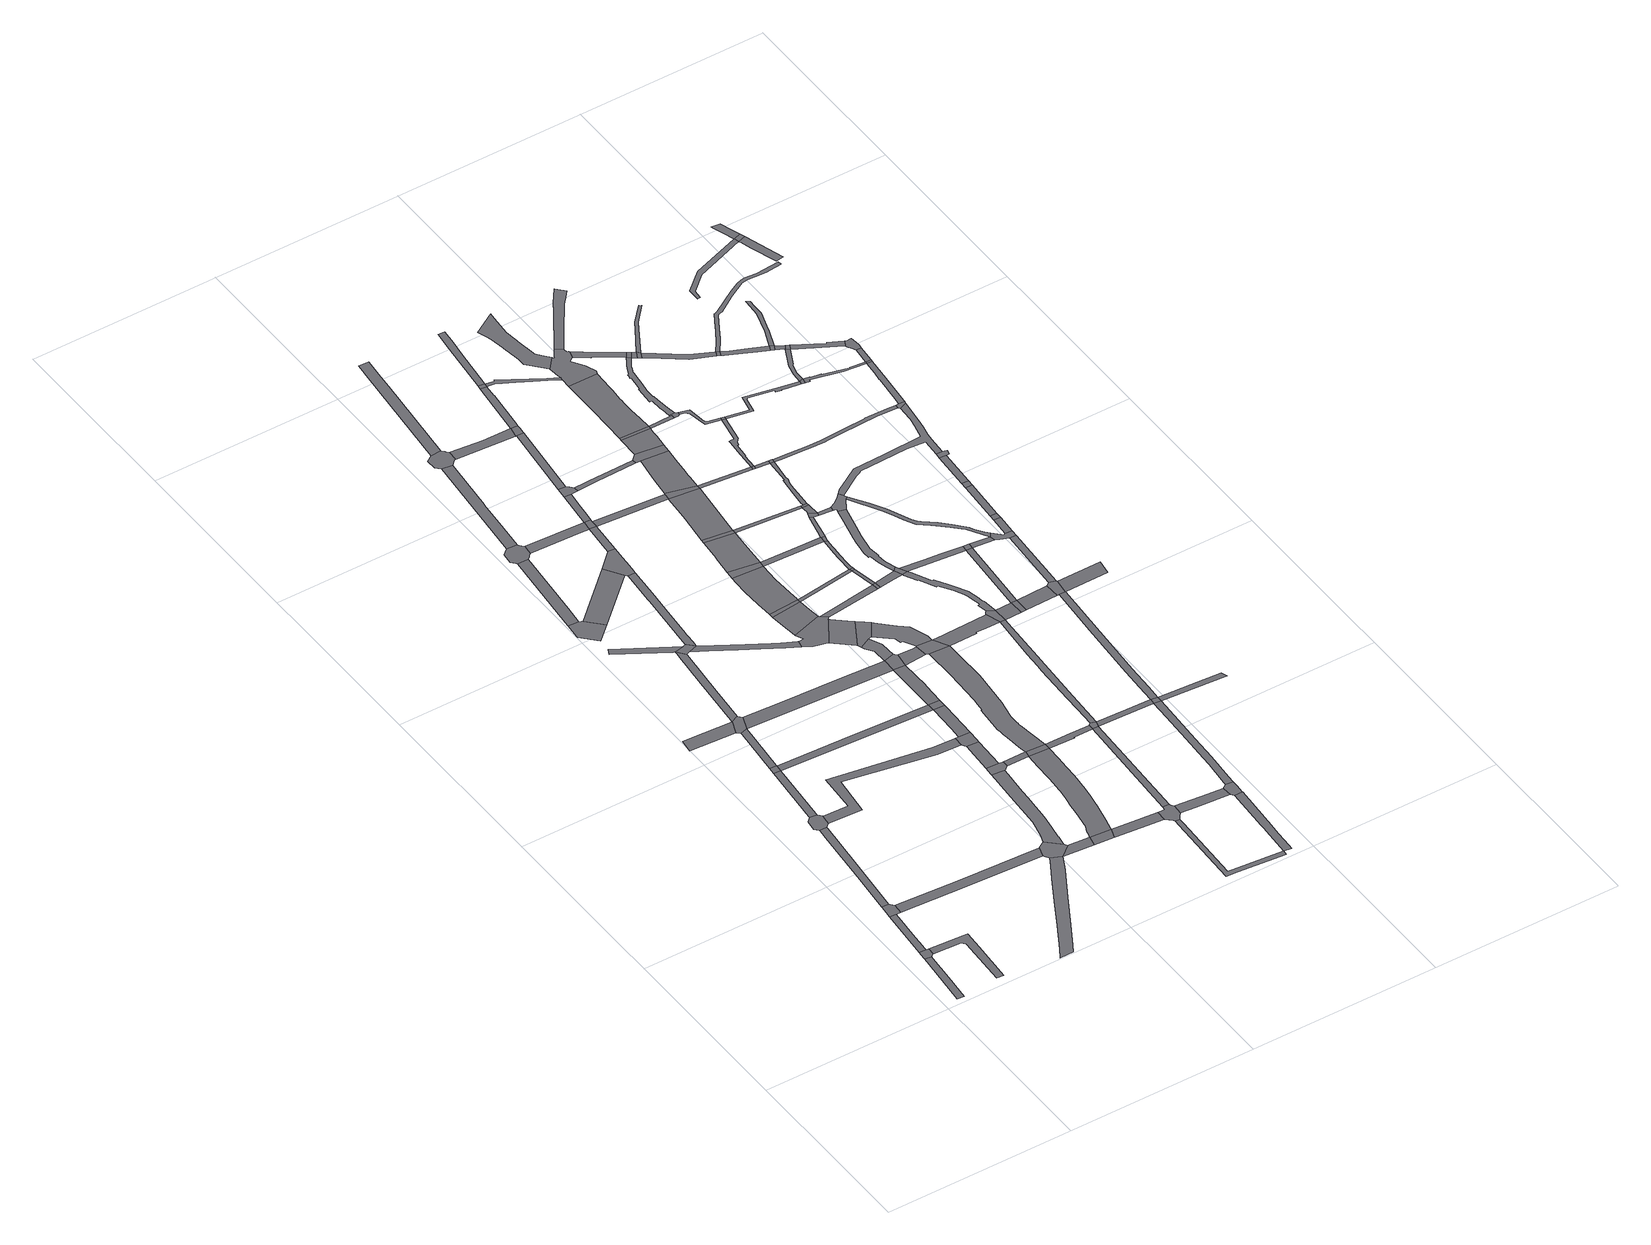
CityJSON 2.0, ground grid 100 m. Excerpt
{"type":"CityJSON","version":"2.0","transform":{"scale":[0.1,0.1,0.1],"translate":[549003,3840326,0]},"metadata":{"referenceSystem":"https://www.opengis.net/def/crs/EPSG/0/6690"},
"CityObjects":{
"road1":{"type":"Road","attributes":{"RoadStructureAttribute.sectionType":"1"},"geometry":[{"type":"MultiSurface","lod":"1","boundaries":[[[0,1,2,3,4,5]]]}]},
"road2":{"type":"Road","geometry":[{"type":"MultiSurface","lod":"1","boundaries":[[[6,7,0,5,8,9,10,11,12]]]}]},
"road3":{"type":"Road","attributes":{"RoadStructureAttribute.sectionType":"1"},"geometry":[{"type":"MultiSurface","lod":"1","boundaries":[[[13,14,6,12,15,16,17,18]]]}]},
"road4":{"type":"Road","attributes":{"RoadStructureAttribute.sectionType":"1"},"geometry":[{"type":"MultiSurface","lod":"1","boundaries":[[[19,20,21,11,10,22,23,24,25,26]]]}]},
"road5":{"type":"Road","geometry":[{"type":"MultiSurface","lod":"1","boundaries":[[[27,28,13,18,29,30,31,32]]]}]},
"road6":{"type":"Road","attributes":{"RoadStructureAttribute.sectionType":"1"},"geometry":[{"type":"MultiSurface","lod":"1","boundaries":[[[33,34,35,36,27,32,37,38,39]]]}]},
"road7":{"type":"Road","geometry":[{"type":"MultiSurface","lod":"1","boundaries":[[[40,41,42,43,33,39,44,45,46,47]]]}]},
"road8":{"type":"Road","attributes":{"RoadStructureAttribute.sectionType":"1"},"geometry":[{"type":"MultiSurface","lod":"1","boundaries":[[[48,49,40,47,50,51,52]]]}]},
"road9":{"type":"Road","attributes":{"RoadStructureAttribute.sectionType":"1"},"geometry":[{"type":"MultiSurface","lod":"1","boundaries":[[[53,30,29,54,55,56]]]}]},
"road10":{"type":"Road","attributes":{"RoadStructureAttribute.sectionType":"1"},"geometry":[{"type":"MultiSurface","lod":"1","boundaries":[[[57,58,59,60,61]]]}]},
"road11":{"type":"Road","geometry":[{"type":"MultiSurface","lod":"1","boundaries":[[[62,48,52,63]]]}]},
"road12":{"type":"Road","attributes":{"RoadStructureAttribute.sectionType":"1"},"geometry":[{"type":"MultiSurface","lod":"1","boundaries":[[[64,65,66,67,62,63]]]}]},
"road13":{"type":"Road","attributes":{"RoadStructureAttribute.sectionType":"1"},"geometry":[{"type":"MultiSurface","lod":"1","boundaries":[[[68,69,70,71,72,73,74,75,76,77,78,79,80,81,82]]]}]},
"road14":{"type":"Road","geometry":[{"type":"MultiSurface","lod":"1","boundaries":[[[83,61,60,66,65,84]]]}]},
"road15":{"type":"Road","geometry":[{"type":"MultiSurface","lod":"1","boundaries":[[[85,86,87,88,89,90,91,92,93]]]}]},
"road16":{"type":"Road","attributes":{"RoadStructureAttribute.sectionType":"1"},"geometry":[{"type":"MultiSurface","lod":"1","boundaries":[[[94,95,96,97,98,99,61,83,100,101,102]]]}]},
"road17":{"type":"Road","attributes":{"RoadStructureAttribute.sectionType":"1"},"geometry":[{"type":"MultiSurface","lod":"1","boundaries":[[[103,104,105,106,107,94,108]]]}]},
"road18":{"type":"Road","attributes":{"RoadStructureAttribute.sectionType":"1"},"geometry":[{"type":"MultiSurface","lod":"1","boundaries":[[[109,110,85,93,111,112]]]}]},
"road19":{"type":"Road","attributes":{"RoadStructureAttribute.sectionType":"1"},"geometry":[{"type":"MultiSurface","lod":"1","boundaries":[[[113,114,115,45,44,116,117,118,119,120]]]}]},
"road20":{"type":"Road","geometry":[{"type":"MultiSurface","lod":"1","boundaries":[[[121,108,94,102,122,123]]]}]},
"road21":{"type":"Road","geometry":[{"type":"MultiSurface","lod":"1","boundaries":[[[124,125,126,127,128,129,130,109,112,131,132,133,134,135,136,137]]]}]},
"road22":{"type":"Road","geometry":[{"type":"MultiSurface","lod":"1","boundaries":[[[138,56,55,68,82,139,140,141]]]}]},
"road23":{"type":"Road","attributes":{"RoadStructureAttribute.sectionType":"1"},"geometry":[{"type":"MultiSurface","lod":"1","boundaries":[[[142,143,63,52,144,145,146]]]}]},
"road24":{"type":"Road","attributes":{"RoadStructureAttribute.sectionType":"1"},"geometry":[{"type":"MultiSurface","lod":"1","boundaries":[[[147,90,89,148]]]}]},
"road25":{"type":"Road","attributes":{"RoadStructureAttribute.sectionType":"1"},"geometry":[{"type":"MultiSurface","lod":"1","boundaries":[[[149,139,82,150,151,152,153]]]}]},
"road26":{"type":"Road","attributes":{"RoadStructureAttribute.sectionType":"1"},"geometry":[{"type":"MultiSurface","lod":"1","boundaries":[[[154,155,156,157,121,123,158,159,160,161,162,163,164,165]]]}]},
"road27":{"type":"Road","attributes":{"RoadStructureAttribute.sectionType":"1"},"geometry":[{"type":"MultiSurface","lod":"1","boundaries":[[[166,167,84,65,168,169,170]]]}]},
"road28":{"type":"Road","attributes":{"RoadStructureAttribute.sectionType":"1"},"geometry":[{"type":"MultiSurface","lod":"1","boundaries":[[[171,172,173,174,138,141,175,176,177,178,179,180,181,182,183,184,185,186,187,188,189]]]}]},
"road29":{"type":"Road","attributes":{"RoadStructureAttribute.sectionType":"1"},"geometry":[{"type":"MultiSurface","lod":"1","boundaries":[[[190,124,137,191,192,193,194,195]]]}]},
"road30":{"type":"Road","attributes":{"RoadStructureAttribute.sectionType":"1"},"geometry":[{"type":"MultiSurface","lod":"1","boundaries":[[[196,197,198,199,200,201,123,122,202,203,204,205,206,207,208,209,210]]]}]},
"road31":{"type":"Road","attributes":{"RoadStructureAttribute.sectionType":"1"},"geometry":[{"type":"MultiSurface","lod":"1","boundaries":[[[134,133,211,212,213]]]}]},
"road32":{"type":"Road","geometry":[{"type":"MultiSurface","lod":"1","boundaries":[[[153,152,214,215]]]}]},
"road33":{"type":"Road","geometry":[{"type":"MultiSurface","lod":"1","boundaries":[[[216,217,218,147,148,219,220,154,165,221,222,223,224]]]}]},
"road34":{"type":"Road","geometry":[{"type":"MultiSurface","lod":"1","boundaries":[[[225,226,171,189,227,228,229,230,231,232,233]]]}]},
"road35":{"type":"Road","geometry":[{"type":"MultiSurface","lod":"1","boundaries":[[[234,235,236,237,238,239,240,241,190,195,242,243,244,245,246,247,248]]]}]},
"road36":{"type":"Road","attributes":{"RoadStructureAttribute.sectionType":"1"},"geometry":[{"type":"MultiSurface","lod":"1","boundaries":[[[249,250,225,233,251]]]}]},
"road37":{"type":"Road","geometry":[{"type":"MultiSurface","lod":"1","boundaries":[[[120,119,249,251,252,253,254]]]}]},
"road38":{"type":"Road","attributes":{"RoadStructureAttribute.sectionType":"1"},"geometry":[{"type":"MultiSurface","lod":"1","boundaries":[[[255,216,224,256,257]]]}]},
"road39":{"type":"Road","attributes":{"RoadStructureAttribute.sectionType":"1"},"geometry":[{"type":"MultiSurface","lod":"1","boundaries":[[[258,259,260,261,262,263,264,265,266,267,268,269,270,271,153,215,272,273,274,275,276,277,278,279,280,281,282,283]]]}]},
"road40":{"type":"Road","geometry":[{"type":"MultiSurface","lod":"1","boundaries":[[[213,212,255,257,284,285]]]}]},
"road41":{"type":"Road","attributes":{"RoadStructureAttribute.sectionType":"1"},"geometry":[{"type":"MultiSurface","lod":"1","boundaries":[[[286,215,214,287,288,289,290]]]}]},
"road42":{"type":"Road","attributes":{"RoadStructureAttribute.sectionType":"1"},"geometry":[{"type":"MultiSurface","lod":"1","boundaries":[[[291,230,229,258,292]]]}]},
"road43":{"type":"Road","attributes":{"RoadStructureAttribute.sectionType":"1"},"geometry":[{"type":"MultiSurface","lod":"1","boundaries":[[[145,293,294,295,254,253,296,297]]]}]},
"road44":{"type":"Road","attributes":{"RoadStructureAttribute.sectionType":"1"},"geometry":[{"type":"MultiSurface","lod":"1","boundaries":[[[298,299,213,285,300,301,302]]]}]},
"road45":{"type":"Road","geometry":[{"type":"MultiSurface","lod":"1","boundaries":[[[146,145,297,303]]]}]},
"road46":{"type":"Road","attributes":{"RoadStructureAttribute.sectionType":"1"},"geometry":[{"type":"MultiSurface","lod":"1","boundaries":[[[304,305,306,307,237,236,308,309,310]]]}]},
"road47":{"type":"Road","geometry":[{"type":"MultiSurface","lod":"1","boundaries":[[[311,312,313,314,210,209,315,316,317,318,319,320,321,322,323]]]}]},
"road48":{"type":"Road","attributes":{"RoadStructureAttribute.sectionType":"1"},"geometry":[{"type":"MultiSurface","lod":"1","boundaries":[[[169,324,325,146,303,326,327,328]]]}]},
"road49":{"type":"Road","attributes":{"RoadStructureAttribute.sectionType":"1"},"geometry":[{"type":"MultiSurface","lod":"1","boundaries":[[[329,330,331,332,333,312,311]]]}]},
"road50":{"type":"Road","geometry":[{"type":"MultiSurface","lod":"1","boundaries":[[[292,258,283,334]]]}]},
"road51":{"type":"Road","geometry":[{"type":"MultiSurface","lod":"1","boundaries":[[[335,298,302,336,337,338,339,340,341,342]]]}]},
"road52":{"type":"Road","attributes":{"RoadStructureAttribute.sectionType":"1"},"geometry":[{"type":"MultiSurface","lod":"1","boundaries":[[[343,248,247,344,345,346]]]}]},
"road53":{"type":"Road","geometry":[{"type":"MultiSurface","lod":"1","boundaries":[[[347,348,331,330]]]}]},
"road54":{"type":"Road","geometry":[{"type":"MultiSurface","lod":"1","boundaries":[[[349,350,351,352,290,289,353,354,355,356,357,358,359,360]]]}]},
"road55":{"type":"Road","geometry":[{"type":"MultiSurface","lod":"1","boundaries":[[[361,362,170,169,328,363]]]}]},
"road56":{"type":"Road","attributes":{"RoadStructureAttribute.sectionType":"1"},"geometry":[{"type":"MultiSurface","lod":"1","boundaries":[[[364,365,366,319,318,367,368]]]}]},
"road57":{"type":"Road","attributes":{"RoadStructureAttribute.sectionType":"1"},"geometry":[{"type":"MultiSurface","lod":"1","boundaries":[[[369,370,371,372,348,347,373,374,375,376,377,378]]]}]},
"road58":{"type":"Road","attributes":{"RoadStructureAttribute.sectionType":"1"},"geometry":[{"type":"MultiSurface","lod":"1","boundaries":[[[379,380,381,382,383,170,362]]]}]},
"road59":{"type":"Road","attributes":{"RoadStructureAttribute.sectionType":"1"},"geometry":[{"type":"MultiSurface","lod":"1","boundaries":[[[384,385,386,335,342,387]]]}]},
"road60":{"type":"Road","attributes":{"RoadStructureAttribute.sectionType":"1"},"geometry":[{"type":"MultiSurface","lod":"1","boundaries":[[[388,284,257,389,390]]]}]},
"road61":{"type":"Road","attributes":{"RoadStructureAttribute.sectionType":"1"},"geometry":[{"type":"MultiSurface","lod":"1","boundaries":[[[354,391,392,393,394,395,396,397,355]]]}]},
"road62":{"type":"Road","geometry":[{"type":"MultiSurface","lod":"1","boundaries":[[[398,369,378,399]]]}]},
"road63":{"type":"Road","geometry":[{"type":"MultiSurface","lod":"1","boundaries":[[[400,368,367,401,381,380,402,403,404]]]}]},
"road64":{"type":"Road","attributes":{"RoadStructureAttribute.sectionType":"1"},"geometry":[{"type":"MultiSurface","lod":"1","boundaries":[[[405,406,407,408,409,410,411,412,413,414,415,416,292,334,417,418,419,420,421,422,423,424,425,426]]]}]},
"road65":{"type":"Road","attributes":{"RoadStructureAttribute.sectionType":"1"},"geometry":[{"type":"MultiSurface","lod":"1","boundaries":[[[427,363,328,428,429]]]}]},
"road66":{"type":"Road","attributes":{"RoadStructureAttribute.sectionType":"1"},"geometry":[{"type":"MultiSurface","lod":"1","boundaries":[[[430,431,432,433,398,399,434,435,436]]]}]},
"road67":{"type":"Road","attributes":{"RoadStructureAttribute.sectionType":"1"},"geometry":[{"type":"MultiSurface","lod":"1","boundaries":[[[437,334,283,438,439,440,441]]]}]},
"road68":{"type":"Road","geometry":[{"type":"MultiSurface","lod":"1","boundaries":[[[346,345,384,387,442,443,444]]]}]},
"road69":{"type":"Road","attributes":{"RoadStructureAttribute.sectionType":"1"},"geometry":[{"type":"MultiSurface","lod":"1","boundaries":[[[445,440,349,360]]]}]},
"road70":{"type":"Road","attributes":{"RoadStructureAttribute.sectionType":"1"},"geometry":[{"type":"MultiSurface","lod":"1","boundaries":[[[446,447,448,339,338,449,450,451,452]]]}]},
"road71":{"type":"Road","geometry":[{"type":"MultiSurface","lod":"1","boundaries":[[[453,430,436,454]]]}]},
"road72":{"type":"Road","attributes":{"RoadStructureAttribute.sectionType":"1"},"geometry":[{"type":"MultiSurface","lod":"1","boundaries":[[[455,456,457,458,459,460,461,404,403,462,463,464,465,466]]]}]},
"road73":{"type":"Road","attributes":{"RoadStructureAttribute.sectionType":"1"},"geometry":[{"type":"MultiSurface","lod":"1","boundaries":[[[467,358,357,468,469,470,471]]]}]},
"road74":{"type":"Road","attributes":{"RoadStructureAttribute.sectionType":"1"},"geometry":[{"type":"MultiSurface","lod":"1","boundaries":[[[472,473,323,322,474]]]}]},
"road75":{"type":"Road","attributes":{"RoadStructureAttribute.sectionType":"1"},"geometry":[{"type":"MultiSurface","lod":"1","boundaries":[[[475,476,346,444,477,478,479,480]]]}]},
"road76":{"type":"Road","geometry":[{"type":"MultiSurface","lod":"1","boundaries":[[[465,429,428,405,426,466]]]}]},
"road77":{"type":"Road","attributes":{"RoadStructureAttribute.sectionType":"1"},"geometry":[{"type":"MultiSurface","lod":"1","boundaries":[[[481,347,330,482]]]}]},
"road78":{"type":"Road","attributes":{"RoadStructureAttribute.sectionType":"1"},"geometry":[{"type":"MultiSurface","lod":"1","boundaries":[[[389,483,484,485,453,454,486,487,488]]]}]},
"road79":{"type":"Road","attributes":{"RoadStructureAttribute.sectionType":"1"},"geometry":[{"type":"MultiSurface","lod":"1","boundaries":[[[489,490,491,492,493,494,495,496,497,498,395,499]]]}]},
"road80":{"type":"Road","geometry":[{"type":"MultiSurface","lod":"1","boundaries":[[[500,441,440,445,501]]]}]},
"road81":{"type":"Road","geometry":[{"type":"MultiSurface","lod":"1","boundaries":[[[502,475,480,503]]]}]},
"road82":{"type":"Road","geometry":[{"type":"MultiSurface","lod":"1","boundaries":[[[504,390,389,488,505]]]}]},
"road83":{"type":"Road","attributes":{"RoadStructureAttribute.sectionType":"1"},"geometry":[{"type":"MultiSurface","lod":"1","boundaries":[[[399,378,506,507]]]}]},
"road84":{"type":"Road","geometry":[{"type":"MultiSurface","lod":"1","boundaries":[[[508,471,470,495,494,509,510,511]]]}]},
"road85":{"type":"Road","attributes":{"RoadStructureAttribute.sectionType":"1"},"geometry":[{"type":"MultiSurface","lod":"1","boundaries":[[[512,513,504,505,514,515,516,517,518,519]]]}]},
"road86":{"type":"Road","attributes":{"RoadStructureAttribute.sectionType":"1"},"geometry":[{"type":"MultiSurface","lod":"1","boundaries":[[[520,521,522,502,503,523,524,525]]]}]},
"road87":{"type":"Road","geometry":[{"type":"MultiSurface","lod":"1","boundaries":[[[526,472,474,527]]]}]},
"road88":{"type":"Road","attributes":{"RoadStructureAttribute.sectionType":"1"},"geometry":[{"type":"MultiSurface","lod":"1","boundaries":[[[528,482,472,526]]]}]},
"road89":{"type":"Road","geometry":[{"type":"MultiSurface","lod":"1","boundaries":[[[481,482,528,529]]]}]},
"road90":{"type":"Road","attributes":{"RoadStructureAttribute.sectionType":"1"},"geometry":[{"type":"MultiSurface","lod":"1","boundaries":[[[530,531,532,466,426,533,534,535,536,537]]]}]},
"road91":{"type":"Road","attributes":{"RoadStructureAttribute.sectionType":"1"},"geometry":[{"type":"MultiSurface","lod":"1","boundaries":[[[454,436,538,539]]]}]},
"road92":{"type":"Road","geometry":[{"type":"MultiSurface","lod":"1","boundaries":[[[540,541,446,452,542,543,512,519,544]]]}]},
"road93":{"type":"Road","attributes":{"RoadStructureAttribute.sectionType":"1"},"geometry":[{"type":"MultiSurface","lod":"1","boundaries":[[[537,545,546,547,548,549,500,501,550,551,552,553,554,555]]]}]},
"road94":{"type":"Road","attributes":{"RoadStructureAttribute.sectionType":"1"},"geometry":[{"type":"MultiSurface","lod":"1","boundaries":[[[556,501,445,557,558,559]]]}]},
"road95":{"type":"Road","attributes":{"RoadStructureAttribute.sectionType":"1"},"geometry":[{"type":"MultiSurface","lod":"1","boundaries":[[[560,561,562,563,503,480,564,565,566,567,568,569,570,571,572,573]]]}]},
"road96":{"type":"Road","attributes":{"RoadStructureAttribute.sectionType":"1"},"geometry":[{"type":"MultiSurface","lod":"1","boundaries":[[[506,574,575,481,529,576,577,578,579,580,581]]]}]},
"road97":{"type":"Road","attributes":{"RoadStructureAttribute.sectionType":"1"},"geometry":[{"type":"MultiSurface","lod":"1","boundaries":[[[582,526,527,583,584,585]]]}]},
"road98":{"type":"Road","attributes":{"RoadStructureAttribute.sectionType":"1"},"geometry":[{"type":"MultiSurface","lod":"1","boundaries":[[[586,540,544,587,588,589,590]]]}]},
"road99":{"type":"Road","attributes":{"RoadStructureAttribute.sectionType":"1"},"geometry":[{"type":"MultiSurface","lod":"1","boundaries":[[[558,591,592,593,594,595,596,508,511,597,598,599,600,601]]]}]},
"road100":{"type":"Road","geometry":[{"type":"MultiSurface","lod":"1","boundaries":[[[507,506,581,602,603]]]}]},
"road101":{"type":"Road","geometry":[{"type":"MultiSurface","lod":"1","boundaries":[[[604,586,590,605]]]}]},
"road102":{"type":"Road","attributes":{"RoadStructureAttribute.sectionType":"1"},"geometry":[{"type":"MultiSurface","lod":"1","boundaries":[[[505,488,606,607]]]}]},
"road103":{"type":"Road","attributes":{"RoadStructureAttribute.sectionType":"1"},"geometry":[{"type":"MultiSurface","lod":"1","boundaries":[[[608,609,507,603,610]]]}]},
"road104":{"type":"Road","geometry":[{"type":"MultiSurface","lod":"1","boundaries":[[[611,582,585,612,613]]]}]},
"road105":{"type":"Road","attributes":{"RoadStructureAttribute.sectionType":"1"},"geometry":[{"type":"MultiSurface","lod":"1","boundaries":[[[614,615,616,617,618,619,620,621,622,604,605,623,624,625,626,627,628,629,630,631,632]]]}]},
"road106":{"type":"Road","attributes":{"RoadStructureAttribute.sectionType":"1"},"geometry":[{"type":"MultiSurface","lod":"1","boundaries":[[[633,634,635,636,637,638,639,640,641,642,643,644,645,646,647,612,585,648,649,650,651,652,653,654,655,656,657,658,659,660,661,662,663]]]}]},
"road107":{"type":"Road","geometry":[{"type":"MultiSurface","lod":"1","boundaries":[[[662,664,530,537,555,663]]]}]},
"road108":{"type":"Road","geometry":[{"type":"MultiSurface","lod":"1","boundaries":[[[665,608,610,666,667,668,669]]]}]},
"road109":{"type":"Road","attributes":{"RoadStructureAttribute.sectionType":"1"},"geometry":[{"type":"MultiSurface","lod":"1","boundaries":[[[670,671,672,673,674,675,676,677,678,679,582,611,680,681,682,683,684,685,686,687]]]}]},
"road110":{"type":"Road","attributes":{"RoadStructureAttribute.sectionType":"1"},"geometry":[{"type":"MultiSurface","lod":"1","boundaries":[[[688,538,689,665,669]]]}]},
"road111":{"type":"Road","geometry":[{"type":"MultiSurface","lod":"1","boundaries":[[[559,558,601,690]]]}]},
"road112":{"type":"Road","geometry":[{"type":"MultiSurface","lod":"1","boundaries":[[[539,538,688,691,692]]]}]},
"road113":{"type":"Road","attributes":{"RoadStructureAttribute.sectionType":"1"},"geometry":[{"type":"MultiSurface","lod":"1","boundaries":[[[693,694,695,696,697,698,699,700,701,702,703,704,705,706,707,708,709,710,711,712,713]]]}]},
"road114":{"type":"Road","attributes":{"RoadStructureAttribute.sectionType":"1"},"geometry":[{"type":"MultiSurface","lod":"1","boundaries":[[[714,605,590,715]]]}]},
"road115":{"type":"Road","attributes":{"RoadStructureAttribute.sectionType":"1"},"geometry":[{"type":"MultiSurface","lod":"1","boundaries":[[[669,668,716,717]]]}]},
"road116":{"type":"Road","attributes":{"RoadStructureAttribute.sectionType":"1"},"geometry":[{"type":"MultiSurface","lod":"1","boundaries":[[[718,719,663,555,720]]]}]},
"road117":{"type":"Road","geometry":[{"type":"MultiSurface","lod":"1","boundaries":[[[607,606,721,722]]]}]},
"road118":{"type":"Road","geometry":[{"type":"MultiSurface","lod":"1","boundaries":[[[723,724,725,726,713,712,727,728,573,572,729,614,632,730,731,732,733,734,735,736,737,738]]]}]},
"road119":{"type":"Road","attributes":{"RoadStructureAttribute.sectionType":"1"},"geometry":[{"type":"MultiSurface","lod":"1","boundaries":[[[739,740,741,742,743,692,691,744,745,746,747,748,749]]]}]},
"road120":{"type":"Road","attributes":{"RoadStructureAttribute.sectionType":"1"},"geometry":[{"type":"MultiSurface","lod":"1","boundaries":[[[750,751,613,612,752,753]]]}]},
"road121":{"type":"Road","geometry":[{"type":"MultiSurface","lod":"1","boundaries":[[[718,720,754,755]]]}]},
"road122":{"type":"Road","attributes":{"RoadStructureAttribute.sectionType":"1"},"geometry":[{"type":"MultiSurface","lod":"1","boundaries":[[[756,722,721,739,757]]]}]},
"road123":{"type":"Road","geometry":[{"type":"MultiSurface","lod":"1","boundaries":[[[758,759,714,715,760,761,762]]]}]},
"road124":{"type":"Road","geometry":[{"type":"MultiSurface","lod":"1","boundaries":[[[763,764,765,717,716,766,670,687,767,768,769,770,771]]]}]},
"road125":{"type":"Road","geometry":[{"type":"MultiSurface","lod":"1","boundaries":[[[757,739,749,772]]]}]},
"road126":{"type":"Road","attributes":{"RoadStructureAttribute.sectionType":"1"},"geometry":[{"type":"MultiSurface","lod":"1","boundaries":[[[773,774,775,776,777,778,607,722,779,780,781,782,783,784,785]]]}]},
"road127":{"type":"Road","attributes":{"RoadStructureAttribute.sectionType":"1"},"geometry":[{"type":"MultiSurface","lod":"1","boundaries":[[[786,787,788,789,559,690,790,791,792,793,794]]]}]},
"road128":{"type":"Road","attributes":{"RoadStructureAttribute.sectionType":"1"},"geometry":[{"type":"MultiSurface","lod":"1","boundaries":[[[795,796,797,798,762,761,799,800,801,802,773,803]]]}]},
"road129":{"type":"Road","attributes":{"RoadStructureAttribute.sectionType":"1"},"geometry":[{"type":"MultiSurface","lod":"1","boundaries":[[[804,805,806,807,808,809,810,811,812,813,814,815,816,817,818,759,758,819,820,821,822,823,824,825,826,827,828,829,830]]]}]},
"road130":{"type":"Road","attributes":{"RoadStructureAttribute.sectionType":"1"},"geometry":[{"type":"MultiSurface","lod":"1","boundaries":[[[831,690,601,832,833,834,835]]]}]},
"road131":{"type":"Road","attributes":{"RoadStructureAttribute.sectionType":"1"},"geometry":[{"type":"MultiSurface","lod":"1","boundaries":[[[752,718,755,836]]]}]},
"road132":{"type":"Road","attributes":{"RoadStructureAttribute.sectionType":"1"},"geometry":[{"type":"MultiSurface","lod":"1","boundaries":[[[837,838,755,754,839]]]}]},
"road133":{"type":"Road","attributes":{"RoadStructureAttribute.sectionType":"1"},"geometry":[{"type":"MultiSurface","lod":"1","boundaries":[[[840,841,842,735,734,843,844,845,846,847,804,848]]]}]},
"road134":{"type":"Road","geometry":[{"type":"MultiSurface","lod":"1","boundaries":[[[803,773,785,849]]]}]},
"road135":{"type":"Road","geometry":[{"type":"MultiSurface","lod":"1","boundaries":[[[753,752,836,850]]]}]},
"road136":{"type":"Road","attributes":{"RoadStructureAttribute.sectionType":"1"},"geometry":[{"type":"MultiSurface","lod":"1","boundaries":[[[851,852,853,723,738,854,855,856,857,858,859,860]]]}]},
"road137":{"type":"Road","attributes":{"RoadStructureAttribute.sectionType":"1"},"geometry":[{"type":"MultiSurface","lod":"1","boundaries":[[[861,862,863,864,865,866,867,868,869,870,871,769,768,872,873,874,875,876,877,878,879,880,881]]]}]},
"road138":{"type":"Road","geometry":[{"type":"MultiSurface","lod":"1","boundaries":[[[848,804,830,882]]]}]},
"road139":{"type":"Road","geometry":[{"type":"MultiSurface","lod":"1","boundaries":[[[883,884,885,837,839,886,786,794,887,888,889]]]}]},
"road140":{"type":"Road","attributes":{"RoadStructureAttribute.sectionType":"1"},"geometry":[{"type":"MultiSurface","lod":"1","boundaries":[[[882,830,890,891,892]]]}]},
"road141":{"type":"Road","attributes":{"RoadStructureAttribute.sectionType":"1"},"geometry":[{"type":"MultiSurface","lod":"1","boundaries":[[[893,892,891,894,895]]]}]},
"road142":{"type":"Road","attributes":{"RoadStructureAttribute.sectionType":"1"},"geometry":[{"type":"MultiSurface","lod":"1","boundaries":[[[850,836,896,880]]]}]},
"road143":{"type":"Road","attributes":{"RoadStructureAttribute.sectionType":"1"},"geometry":[{"type":"MultiSurface","lod":"1","boundaries":[[[897,883,889,898]]]}]},
"road144":{"type":"Road","geometry":[{"type":"MultiSurface","lod":"1","boundaries":[[[899,881,880,896,900,901,897,898,902,903]]]}]},
"road145":{"type":"Road","attributes":{"RoadStructureAttribute.sectionType":"1"},"geometry":[{"type":"MultiSurface","lod":"1","boundaries":[[[904,905,906,895,894,907,908,909,910]]]}]},
"road146":{"type":"Road","attributes":{"RoadStructureAttribute.sectionType":"1"},"geometry":[{"type":"MultiSurface","lod":"1","boundaries":[[[887,794,911,912,913]]]}]},
"road147":{"type":"Road","attributes":{"RoadStructureAttribute.sectionType":"1"},"geometry":[{"type":"MultiSurface","lod":"1","boundaries":[[[914,915,916,849,785,917,918,919,920,921,922,923,924,925,926]]]}]},
"road148":{"type":"Road","attributes":{"RoadStructureAttribute.sectionType":"1"},"geometry":[{"type":"MultiSurface","lod":"1","boundaries":[[[927,928,929,930,931,932,933,934,893,895]]]}]},
"road149":{"type":"Road","attributes":{"RoadStructureAttribute.sectionType":"1"},"geometry":[{"type":"MultiSurface","lod":"1","boundaries":[[[935,936,937,938,939,940,941,942,943,772,749,944,945,946,947,948,949,950,951,952,953]]]}]},
"road150":{"type":"Road","attributes":{"RoadStructureAttribute.sectionType":"1"},"geometry":[{"type":"MultiSurface","lod":"1","boundaries":[[[954,903,902,955]]]}]},
"road151":{"type":"Road","attributes":{"RoadStructureAttribute.sectionType":"1"},"geometry":[{"type":"MultiSurface","lod":"1","boundaries":[[[956,957,958,959,960,961,962,963,964,965,966,967,968,969,763,771,970,971,972,973,974,975,976,977]]]}]},
"road152":{"type":"Road","geometry":[{"type":"MultiSurface","lod":"1","boundaries":[[[978,954,955,979]]]}]},
"road153":{"type":"Road","attributes":{"RoadStructureAttribute.sectionType":"1"},"geometry":[{"type":"MultiSurface","lod":"1","boundaries":[[[980,981,978,979]]]}]},
"road154":{"type":"Road","geometry":[{"type":"MultiSurface","lod":"1","boundaries":[[[910,909,982,983]]]}]},
"road155":{"type":"Road","geometry":[{"type":"MultiSurface","lod":"1","boundaries":[[[984,981,980,985]]]}]},
"road156":{"type":"Road","attributes":{"RoadStructureAttribute.sectionType":"1"},"geometry":[{"type":"MultiSurface","lod":"1","boundaries":[[[986,984,985,987,988]]]}]},
"road157":{"type":"Road","attributes":{"RoadStructureAttribute.sectionType":"1"},"geometry":[{"type":"MultiSurface","lod":"1","boundaries":[[[989,990,991,992,983,982,993,994,995,996,997,998]]]}]},
"road158":{"type":"Road","geometry":[{"type":"MultiSurface","lod":"1","boundaries":[[[999,926,925,1000]]]}]},
"road159":{"type":"Road","geometry":[{"type":"MultiSurface","lod":"1","boundaries":[[[976,986,988,1001,1002,977]]]}]},
"road160":{"type":"Road","attributes":{"RoadStructureAttribute.sectionType":"1"},"geometry":[{"type":"MultiSurface","lod":"1","boundaries":[[[1003,1004,1005,926,999,1006,1007,1008,1009]]]}]},
"road161":{"type":"Road","geometry":[{"type":"MultiSurface","lod":"1","boundaries":[[[998,997,1010,1011]]]}]},
"road162":{"type":"Road","attributes":{"RoadStructureAttribute.sectionType":"1"},"geometry":[{"type":"MultiSurface","lod":"1","boundaries":[[[1011,1010,1003,1012]]]}]},
"road163":{"type":"Road","geometry":[{"type":"MultiSurface","lod":"1","boundaries":[[[1012,1003,1009,1013]]]}]},
"road164":{"type":"Road","attributes":{"RoadStructureAttribute.sectionType":"1"},"geometry":[{"type":"MultiSurface","lod":"1","boundaries":[[[1014,1015,1016,1017,1018,1019,999,1000,1020,1021,1022,1023,1024]]]}]},
"road165":{"type":"Road","geometry":[{"type":"MultiSurface","lod":"1","boundaries":[[[953,952,961,960,1025,1026]]]}]},
"road166":{"type":"Road","attributes":{"RoadStructureAttribute.sectionType":"1"},"geometry":[{"type":"MultiSurface","lod":"1","boundaries":[[[1027,1028,1029,1030,1031,1032,1033,1034,1035,1036,998,1011]]]}]},
"road167":{"type":"Road","attributes":{"RoadStructureAttribute.sectionType":"1"},"geometry":[{"type":"MultiSurface","lod":"1","boundaries":[[[1037,1038,1039,1040,1041,1042,1043,1044,1045,1046,1047,1048,1049,1050,1051,910,983,1052,1053,1054,1055,1056,1057,1058,1059,1060,1061,1062,1063,1064,1065,1066]]]}]},
"road168":{"type":"Road","attributes":{"RoadStructureAttribute.sectionType":"1"},"geometry":[{"type":"MultiSurface","lod":"1","boundaries":[[[1067,1068,1069,1013,1009,1070,1071]]]}]},
"road169":{"type":"Road","attributes":{"RoadStructureAttribute.sectionType":"1"},"geometry":[{"type":"MultiSurface","lod":"1","boundaries":[[[1023,1072,1073,1074,1075,1026,1025,1076,1077,1078]]]}]},
"road170":{"type":"Road","geometry":[{"type":"MultiSurface","lod":"1","boundaries":[[[1024,1023,1078,1079]]]}]},
"road171":{"type":"Road","attributes":{"RoadStructureAttribute.sectionType":"1"},"geometry":[{"type":"MultiSurface","lod":"1","boundaries":[[[1080,1024,1079,1081]]]}]},
"road172":{"type":"Road","geometry":[{"type":"MultiSurface","lod":"1","boundaries":[[[1082,1083,1071,1070,1084,1085,1086,1080,1081,1087,1088,1089]]]}]},
"road173":{"type":"Road","attributes":{"RoadStructureAttribute.sectionType":"1"},"geometry":[{"type":"MultiSurface","lod":"1","boundaries":[[[1090,1091,1092,1093,1094,1095,1096,1097,1098]]]}]},
"road174":{"type":"Road","geometry":[{"type":"MultiSurface","lod":"1","boundaries":[[[1099,1100,1101,1090,1102,1103,1104]]]}]},
"road175":{"type":"Road","geometry":[{"type":"MultiSurface","lod":"1","boundaries":[[[1102,1090,1098,1105]]]}]},
"road176":{"type":"Road","attributes":{"RoadStructureAttribute.sectionType":"1"},"geometry":[{"type":"MultiSurface","lod":"1","boundaries":[[[1105,1098,1106,1107,1108,1109,1110,1111]]]}]}
},
"vertices":[
[99,343,0],[72,35,0],[108,33,0],[121,178,0],[132,325,0],[134,338,0],
[103,395,0],[100,353,0],[136,340,0],[150,351,0],[151,352,0],[152,390,0],[139,391,0],
[127,671,0],[121,603,0],[140,404,0],[144,449,0],[147,490,0],[163,669,0],
[351,274,0],[358,376,0],[338,378,0],[299,341,0],[313,323,0],[312,284,0],[300,54,0],[336,51,0],
[135,749,0],[133,726,0],[187,668,0],[189,723,0],[174,741,0],[171,744,0],
[191,1339,0],[191,1334,0],[186,1280,0],[156,959,0],[203,1069,0],[228,1330,0],[229,1338,0],
[201,1436,0],[179,1416,0],[179,1415,0],[173,1359,0],[248,1356,0],[255,1411,0],[256,1413,0],[238,1431,0],
[233,1778,0],[203,1445,0],[238,1433,0],[240,1445,0],[269,1773,0],
[521,704,0],[534,649,0],[937,628,0],[953,682,0],
[122,2182,0],[9,2189,0],[0,2116,0],[243,2104,0],[271,2175,0],
[237,1817,0],[273,1813,0],
[273,1815,0],[300,2099,0],[261,2085,0],[260,2077,0],
[955,600,0],[930,552,0],[886,477,0],[811,345,0],[728,199,0],[648,59,0],[618,7,0],[688,6,0],[713,49,0],[780,166,0],[874,329,0],[967,491,0],[988,529,0],[994,540,0],[1011,574,0],
[310,2193,0],[328,2172,0],
[15,3132,0],[8,3053,0],[7,3045,0],[81,2965,0],[163,3041,0],[88,3121,0],[83,3123,0],[77,3126,0],[70,3130,0],
[321,2713,0],[320,2703,0],[317,2672,0],[298,2471,0],[272,2188,0],[271,2178,0],[328,2391,0],[355,2668,0],[355,2670,0],
[339,2743,0],[330,2748,0],[78,2899,0],[60,2867,0],[312,2718,0],[369,2724,0],
[60,3613,0],[18,3161,0],[80,3231,0],[115,3611,0],
[932,1521,0],[404,1608,0],[390,1404,0],[428,1345,0],[454,1559,0],[924,1469,0],[1049,1463,0],[1051,1515,0],
[388,2731,0],[374,2680,0],[423,2694,0],
[73,3725,0],[58,3711,0],[55,3709,0],[42,3698,0],[36,3641,0],[46,3629,0],[49,3626,0],[129,3624,0],[132,3627,0],[145,3639,0],[151,3694,0],[140,3706,0],[138,3708,0],[128,3720,0],
[991,707,0],[1071,624,0],[1066,632,0],[1062,638,0],
[693,1792,0],[275,1812,0],[691,1752,0],[1076,1733,0],[1077,1773,0],
[359,3371,0],[419,3276,0],
[1182,615,0],[1021,574,0],[1034,573,0],[1173,561,0],[1186,615,0],
[432,3265,0],[417,3083,0],[416,3067,0],[388,2733,0],[423,2697,0],[426,2730,0],[429,2768,0],[430,2791,0],[431,2793,0],[446,2978,0],[457,3106,0],[469,3264,0],
[844,2146,0],[523,2163,0],[1075,2060,0],[1077,2060,0],[1079,2135,0],
[1051,1215,0],[1040,1044,0],[1028,848,0],[1007,749,0],[1061,640,0],[1062,647,0],[1064,661,0],[1064,663,0],[1068,695,0],[1068,698,0],[1079,767,0],[1091,846,0],[1092,869,0],[1096,924,0],[1101,994,0],[1105,1042,0],[1108,1093,0],[1113,1153,0],[1117,1208,0],
[131,4342,0],[144,3892,0],[157,4032,0],[157,4033,0],[173,4195,0],[186,4333,0],
[733,2510,0],[719,2519,0],[564,2609,0],[558,2613,0],[557,2614,0],[432,2688,0],[404,2662,0],[411,2658,0],[414,2657,0],[451,2635,0],[567,2566,0],[655,2514,0],[754,2458,0],[818,2424,0],[826,2461,0],
[418,3629,0],[460,3628,0],[468,3678,0],
[1278,552,0],[1296,605,0],
[447,3454,0],[447,3452,0],[444,3449,0],[423,3273,0],[431,3266,0],[471,3278,0],[474,3320,0],[481,3409,0],[484,3451,0],
[1055,1269,0],[1052,1225,0],[1125,1214,0],[1135,1223,0],[1144,1230,0],[1144,1262,0],[1131,1263,0],[1128,1263,0],[1121,1263,0],
[212,4429,0],[208,4434,0],[196,4447,0],[141,4444,0],[127,4434,0],[126,4433,0],[108,4420,0],[110,4367,0],[194,4342,0],[199,4347,0],[201,4349,0],[214,4362,0],[219,4361,0],[222,4361,0],[222,4416,0],
[1065,1440,0],[1063,1409,0],[1128,1436,0],
[1129,1454,0],[1131,1512,0],[1071,1514,0],
[462,3628,0],[498,3625,0],[500,3625,0],
[1261,1227,0],[1261,1224,0],[1258,1147,0],[1255,1059,0],[1254,1009,0],[1253,997,0],[1249,953,0],[1241,891,0],[1233,840,0],[1227,787,0],[1212,688,0],[1195,655,0],[1193,644,0],[1189,625,0],[1299,617,0],[1311,672,0],[1333,773,0],[1336,801,0],[1344,845,0],[1351,900,0],[1358,962,0],[1361,1004,0],[1364,1075,0],[1367,1145,0],[1369,1218,0],[1369,1221,0],
[501,3662,0],[503,3677,0],
[1460,591,0],[1285,551,0],[1414,540,0],[1535,529,0],[1538,584,0],
[1264,1261,0],[1266,1261,0],
[1078,1733,0],[1078,1732,0],[1073,1582,0],[1136,1717,0],[1137,1731,0],
[489,3875,0],[468,3680,0],[507,3718,0],[513,3776,0],[524,3871,0],
[1138,1771,0],
[208,5137,0],[200,5045,0],[190,4944,0],[159,4624,0],[244,4944,0],[252,5037,0],[260,5133,0],
[996,2553,0],[837,2504,0],[857,2464,0],[829,2461,0],[864,2398,0],[895,2389,0],[931,2379,0],[937,2378,0],[1023,2510,0],[1027,2517,0],[1029,2520,0],[1036,2525,0],[998,2549,0],
[1077,2054,0],[1077,1790,0],[1142,1887,0],[1143,1894,0],[1140,2055,0],
[990,2617,0],[984,2681,0],[821,2664,0],[824,2623,0],[831,2556,0],
[1369,1255,0],
[496,3932,0],[527,3871,0],[545,3872,0],[563,3873,0],[561,3900,0],[545,3917,0],[534,3927,0],[533,3928,0],
[397,4400,0],[533,4340,0],[535,4340,0],[546,4396,0],
[983,2700,0],[820,2687,0],
[1576,601,0],[1575,589,0],[1575,581,0],[1572,581,0],[1566,497,0],[1571,491,0],[1594,489,0],[1603,501,0],[1620,523,0],[1624,577,0],[1616,589,0],[1610,599,0],
[1139,2147,0],[1136,2150,0],[1151,2133,0],
[1089,2456,0],[1046,2490,0],[1028,2506,0],[1035,2291,0],[1115,2434,0],
[815,2987,0],[814,2955,0],[812,2875,0],[815,2775,0],[982,2708,0],[982,2710,0],[979,2762,0],[976,2838,0],[975,2872,0],[979,2977,0],
[1131,2232,0],[1103,2299,0],[1043,2269,0],[1049,2252,0],[1078,2212,0],
[539,4340,0],[540,4340,0],[516,4119,0],[577,4338,0],
[503,3662,0],[876,3598,0],[880,3634,0],
[1569,458,0],[1553,48,0],[1613,44,0],[1865,21,0],[1867,46,0],[1578,74,0],[1594,459,0],
[819,3032,0],[982,3007,0],
[1149,2406,0],[1038,2283,0],[1109,2301,0],[1118,2304,0],[1174,2386,0],
[1273,2061,0],[1273,2056,0],[1274,1886,0],[1268,1685,0],[1266,1651,0],[1261,1609,0],[1257,1610,0],[1245,1455,0],[1247,1441,0],[1248,1416,0],[1252,1391,0],[1263,1290,0],[1348,1425,0],[1346,1434,0],[1347,1441,0],[1346,1456,0],[1345,1499,0],[1364,1602,0],[1383,1810,0],[1382,1983,0],[1382,2053,0],[1382,2055,0],
[1236,2131,0],[1258,2066,0],[1251,2131,0],
[843,3260,0],[836,3190,0],[833,3139,0],[830,3139,0],[990,3121,0],[997,3227,0],[998,3237,0],
[1505,1252,0],[1505,1216,0],[1505,1222,0],[1607,1221,0],[1609,1250,0],
[580,4367,0],[581,4368,0],[583,4394,0],
[1637,1221,0],
[887,3908,0],[720,3905,0],[695,3904,0],[608,3876,0],[670,3878,0],[764,3881,0],[888,3884,0],
[845,3280,0],[999,3257,0],
[1337,2134,0],[1337,2167,0],[1310,2242,0],[1303,2262,0],[1259,2302,0],[1218,2341,0],[1183,2377,0],[1202,2233,0],[1210,2196,0],[1221,2198,0],[1255,2138,0],[1337,2131,0],
[1762,564,0],[1701,516,0],[1721,514,0],[1880,502,0],[1877,554,0],
[1323,2595,0],[1010,2550,0],[1327,2560,0],
[580,4699,0],[546,4398,0],[584,4399,0],[609,4626,0],[607,4629,0],[613,4695,0],
[1292,2743,0],[1297,2725,0],
[876,3596,0],[869,3512,0],[862,3442,0],[1000,3262,0],[1032,3570,0],[1033,3580,0],
[1908,67,0],[1914,156,0],[1917,201,0],[1918,225,0],[1922,285,0],[1935,485,0],[1893,484,0],[1880,249,0],[1878,227,0],[1877,202,0],[1907,42,0],
[1621,1260,0],[1648,1251,0],
[583,4720,0],[617,4716,0],
[881,3639,0],[1033,3600,0],
[1304,2963,0],[1306,2994,0],
[1899,570,0],[1935,486,0],[1938,537,0],[1939,566,0],
[915,3884,0],[895,3743,0],[1039,3664,0],[1040,3685,0],[1044,3726,0],[1045,3736,0],[1052,3802,0],[1058,3871,0],
[627,5113,0],[617,5024,0],[609,4948,0],[645,4948,0],[654,5029,0],[663,5111,0],
[1338,2598,0],[1342,2562,0],
[1314,2728,0],
[1312,2740,0],
[1637,2140,0],[1637,2139,0],[1359,2132,0],[1531,2057,0],[1530,2064,0],[1591,2063,0],[1657,2061,0],[1663,2061,0],
[1347,3208,0],[1348,3224,0],
[916,3936,0],[900,3921,0],[908,3884,0],[912,3884,0],[1062,3916,0],
[1644,1810,0],[1637,1717,0],[1635,1681,0],[1628,1459,0],[1625,1374,0],[1657,1459,0],[1669,1672,0],[1676,1810,0],[1688,1998,0],[1691,2060,0],[1691,2061,0],
[1809,1245,0],[1767,1218,0],[1936,1213,0],[1939,1240,0],
[873,4588,0],[874,4590,0],[666,4713,0],[662,4704,0],[625,4693,0],[640,4691,0],[653,4689,0],[679,4678,0],[685,4675,0],[739,4646,0],[809,4608,0],[869,4576,0],[924,4544,0],[928,4559,0],
[1295,2873,0],[1293,2830,0],[1309,2755,0],[1309,2793,0],[1311,2843,0],[1313,2898,0],[1315,2915,0],[1320,2958,0],
[1456,2618,0],[1421,2572,0],[1467,2577,0],[1472,2578,0],
[919,4049,0],[1069,3984,0],[1071,4010,0],[1074,4043,0],[1075,4043,0],
[1931,1103,0],[1923,929,0],[1916,779,0],[1914,726,0],[1900,586,0],[1899,574,0],[1942,606,0],[1952,767,0],[1958,904,0],[1958,905,0],[1972,1207,0],
[1322,2973,0],[1325,2988,0],
[920,4064,0],[1076,4058,0],
[1307,3552,0],[1310,3571,0],
[1338,3138,0],[1314,3033,0],[1353,3128,0],
[1477,2640,0],[1504,2584,0],[1484,2622,0],
[926,4488,0],[925,4364,0],[925,4363,0],[925,4357,0],[925,4354,0],[925,4296,0],[922,4161,0],[921,4128,0],[921,4102,0],[1076,4061,0],[1076,4070,0],[1072,4170,0],[1071,4194,0],[1071,4253,0],[1072,4275,0],[1072,4289,0],[1075,4353,0],[1076,4384,0],[1080,4486,0],
[1688,2153,0],[1685,2189,0],[1682,2218,0],[1675,2230,0],[1670,2261,0],[1666,2285,0],[1663,2300,0],[1659,2314,0],[1650,2334,0],[1635,2359,0],[1609,2406,0],[1571,2467,0],[1565,2467,0],[1558,2478,0],[1513,2567,0],[1475,2570,0],[1508,2506,0],[1513,2508,0],[1557,2422,0],[1565,2425,0],[1607,2358,0],[1618,2335,0],[1631,2308,0],[1638,2287,0],[1643,2266,0],[1647,2247,0],[1652,2224,0],[1653,2214,0],[1644,2212,0],[1652,2160,0],[1689,2141,0],
[1648,2156,0],
[1346,3163,0],[1362,3128,0],[1365,3127,0],[1382,3125,0],[1384,3143,0],
[1468,3099,0],[1453,3027,0],[1426,2910,0],[1420,2870,0],[1413,2823,0],[1409,2798,0],[1411,2761,0],[1420,2761,0],[1429,2702,0],[1442,2662,0],[1461,2681,0],[1455,2701,0],[1451,2744,0],[1457,2746,0],[1450,2809,0],[1465,2901,0],[1479,2963,0],[1509,3090,0],
[1383,3209,0],[1350,3173,0],
[1973,1234,0],
[1382,3222,0],[1365,3222,0],
[939,4733,0],[919,4758,0],[918,4764,0],[918,4768,0],[904,4873,0],[903,4881,0],[893,4951,0],[899,5034,0],[903,5081,0],[904,5095,0],[785,5025,0],[804,4977,0],[809,4950,0],[823,4874,0],[824,4868,0],[838,4782,0],[838,4764,0],[838,4728,0],[848,4717,0],[919,4637,0],[969,4695,0],
[1204,4063,0],[1204,4044,0],
[1454,3116,0],[1456,3140,0],
[1778,2143,0],[1778,2142,0],[1779,2063,0],
[1322,3550,0],[1324,3569,0],
[1011,4735,0],[986,4697,0],[978,4684,0],[977,4685,0],[920,4635,0],[926,4574,0],[927,4543,0],[1088,4505,0],[1066,4560,0],[1026,4627,0],[1047,4644,0],[1049,4645,0],[1061,4682,0],[1056,4686,0],[1049,4690,0],[1046,4712,0],
[1396,3542,0],[1387,3412,0],[1378,3412,0],[1369,3315,0],[1361,3237,0],[1382,3250,0],[1392,3364,0],[1394,3386,0],[1401,3405,0],[1402,3428,0],[1415,3541,0],
[1703,2597,0],[1608,2606,0],[1806,2553,0],[1809,2585,0],
[1809,2064,0],[1807,2142,0],
[1327,3568,0],[1398,3561,0],
[1225,4070,0],[1195,4068,0],[1229,4044,0],[1237,4049,0],[1240,4065,0],
[1537,3198,0],[1512,3173,0],[1486,3154,0],[1471,3113,0],[1545,3149,0],[1546,3150,0],[1559,3158,0],[1552,3170,0],[1553,3175,0],
[1417,3559,0],
[1377,3912,0],[1352,3771,0],[1332,3771,0],[1324,3772,0],[1323,3763,0],[1317,3665,0],[1327,3644,0],[1331,3645,0],[1340,3728,0],[1346,3727,0],[1351,3748,0],[1367,3764,0],[1396,3907,0],
[1990,2067,0],[1970,1786,0],[1949,1462,0],[1944,1343,0],[1978,1317,0],[1985,1462,0],[2005,1783,0],[2025,2066,0],[2025,2068,0],
[1318,3937,0],[1307,3949,0],[1305,3951,0],[1294,4050,0],[1265,4043,0],[1281,4026,0],[1295,3937,0],[1296,3927,0],[1379,3925,0],
[1252,4506,0],[1237,4481,0],[1226,4462,0],[1214,4441,0],[1199,4405,0],[1192,4405,0],[1191,4395,0],[1189,4379,0],[1192,4378,0],[1184,4293,0],[1177,4293,0],[1174,4196,0],[1186,4196,0],[1188,4133,0],[1190,4117,0],[1218,4121,0],[1211,4188,0],[1209,4216,0],[1205,4216,0],[1204,4259,0],[1205,4269,0],[1212,4315,0],[1223,4400,0],[1220,4401,0],[1234,4436,0],[1236,4441,0],[1270,4493,0],
[2149,1223,0],[2159,1194,0],[2311,1183,0],[2319,1182,0],[2305,1213,0],
[1838,2551,0],
[1976,2147,0],[1813,2143,0],[1980,2067,0],
[1109,4649,0],[1107,4650,0],[1096,4658,0],[1087,4616,0],[1118,4592,0],[1121,4596,0],[1123,4598,0],[1182,4557,0],[1272,4535,0],
[1399,3921,0],
[1842,2581,0],
[1240,5079,0],[1180,4997,0],[1153,4953,0],[1074,4753,0],[1091,4778,0],[1127,4830,0],[1213,4954,0],[1235,4985,0],[1238,4983,0],[1278,5034,0],
[1945,2612,0],[1915,2651,0],[1905,2676,0],[1849,2736,0],[1816,2770,0],[1804,2783,0],[1743,2832,0],[1731,2844,0],[1715,2867,0],[1662,2989,0],[1616,3068,0],[1642,2984,0],[1667,2929,0],[1685,2884,0],[1716,2827,0],[1769,2785,0],[1834,2723,0],[1872,2686,0],[1885,2671,0],[1948,2569,0],[1964,2592,0],
[1290,4523,0],
[1997,2162,0],[1995,2161,0],[1981,2150,0],[1987,2067,0],[2032,2147,0],[2032,2148,0],[2032,2153,0],
[1282,4484,0],[1292,4476,0],[1309,4510,0],
[1311,4512,0],[1308,4465,0],[1323,4495,0],
[1953,2539,0],
[2018,2514,0],[2053,2511,0],
[2008,2545,0],[1973,2532,0],[1975,2531,0],[2055,2548,0],[2019,2550,0],
[1610,4312,0],[1500,4367,0],[1490,4373,0],[1383,4410,0],[1483,4335,0],[1600,4285,0],[1611,4312,0],
[2029,2068,0],[2258,2070,0],[2268,2148,0],
[1725,3949,0],[1540,3986,0],[1521,3897,0],[1531,3880,0],[1548,3964,0],[1559,3971,0],[1689,3945,0],[1687,3934,0],[1715,3928,0],[1716,3932,0],[1745,3924,0],[1814,3913,0],[1817,3931,0],
[1365,4563,0],[1430,4674,0],[1507,4762,0],[1501,4765,0],[1496,4769,0],[1417,4683,0],[1415,4680,0],[1394,4647,0],
[2048,3555,0],[1928,3560,0],[1918,3555,0],[1809,3550,0],[1706,3546,0],[1674,3545,0],[1596,3545,0],[1508,3552,0],[1422,3558,0],[1454,3537,0],[1586,3527,0],[1608,3527,0],[1685,3525,0],[1706,3527,0],[1761,3529,0],[1888,3534,0],[1975,3538,0],[2088,3535,0],[2090,3554,0],
[2026,2655,0],[2061,2653,0],
[2096,3269,0],[2100,3306,0],[2113,3362,0],[2118,3400,0],[2135,3539,0],[2097,3523,0],[2096,3492,0],[2093,3439,0],[2083,3388,0],[2067,3314,0],[1866,3306,0],[1689,3300,0],[1629,3263,0],[1556,3217,0],[1670,3250,0],[1693,3259,0],[1709,3270,0],[1757,3271,0],[1967,3279,0],[2065,3271,0],[2058,3176,0],[2092,3174,0],
[2028,2687,0],[2063,2685,0],
[2077,2910,0],[2041,2908,0],
[1616,4278,0],[1628,4304,0],
[2043,2943,0],[2079,2941,0],
[2055,3146,0],[2079,2945,0],[2091,3140,0],
[1733,4255,0],[1732,4255,0],[1654,4289,0],[1645,4293,0],[1626,4274,0],[1632,4271,0],[1709,4236,0],[1772,4206,0],[1823,4181,0],[1836,4210,0],
[1838,3937,0],[1834,3910,0],
[2108,3142,0],[2115,3168,0],
[1886,4151,0],[1834,4047,0],[1821,3988,0],[1840,3988,0],[1853,4048,0],[1857,4046,0],[1904,4138,0],
[1842,4172,0],[1855,4198,0],
[1899,4173,0],
[1917,4163,0],
[2060,3885,0],[2058,3882,0],[1927,3914,0],[1927,3918,0],[1873,3928,0],[1872,3932,0],[1857,3906,0],[1859,3915,0],[2022,3878,0],[2139,3865,0],[2141,3876,0],
[2137,3552,0],[2107,3553,0],
[1892,4294,0],[1903,4331,0],[1931,4417,0],[1933,4475,0],[1934,4511,0],[1925,4516,0],[1917,4521,0],[1916,4516,0],[1911,4422,0],[1877,4306,0],
[2188,4663,0],[2107,4655,0],[2065,4652,0],[2000,4657,0],[1980,4654,0],[1953,4644,0],[1903,4618,0],[1841,4580,0],[1771,4539,0],[1753,4530,0],[1752,4531,0],[1750,4529,0],[1726,4490,0],[1689,4429,0],[1649,4363,0],[1669,4362,0],[1681,4379,0],[1695,4403,0],[1737,4473,0],[1760,4511,0],[1768,4518,0],[1789,4522,0],[1886,4588,0],[1973,4634,0],[1988,4637,0],[2008,4639,0],[2063,4635,0],[2105,4635,0],[2190,4644,0],[2194,4645,0],
[2066,4084,0],[2064,4079,0],[2015,4108,0],[2124,4016,0],[2140,4047,0],
[2132,3790,0],[2127,3742,0],[2127,3741,0],[2111,3590,0],[2138,3560,0],[2156,3735,0],[2168,3861,0],
[2169,3872,0],
[2150,3968,0],[2178,3966,0],
[2149,4043,0],[2145,4045,0],[2126,4012,0],[2129,4007,0],[2141,3985,0],[2181,3988,0],[2181,3995,0],[2175,4046,0],
[2109,4905,0],[1848,4813,0],[1744,4724,0],[1745,4659,0],[1753,4658,0],[1760,4658,0],[1765,4707,0],[1851,4785,0],[2118,4878,0],
[2068,5032,0],[2071,5023,0],[2091,4963,0],[2150,4918,0],[2136,4963,0],[2114,5027,0],
[2159,4891,0],
[2119,4876,0],[2120,4872,0],[2140,4813,0],[2185,4673,0],[2186,4672,0],[2227,4677,0]
]}
